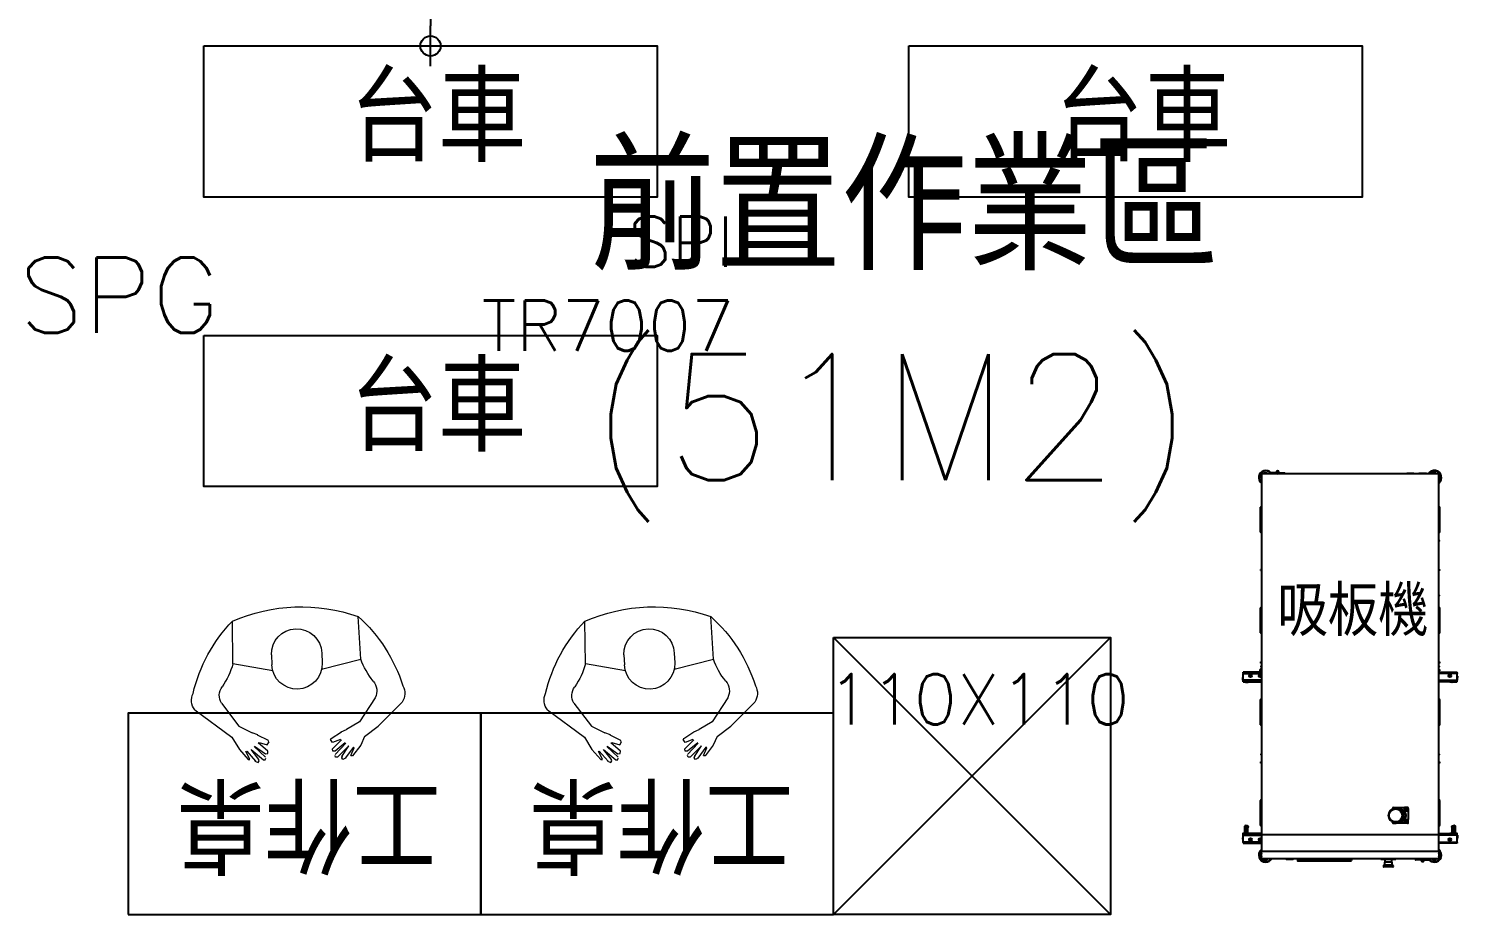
# Model space of a CAD drawing. Extents: x -80 to 56020, y 18240 to 42185.
# Drawn here: x 2825 to 3393, y 20745 to 21097 of the extents above; entities that cross this region are included whole.
import ezdxf
from ezdxf.enums import TextEntityAlignment as Align

# ---------------------------------------------------------------- set-up
doc = ezdxf.new("R2010")
doc.units = 0
doc.header["$LTSCALE"] = 200
doc.linetypes.add('HIDDEN', pattern=[0.3, 0.2, -0.1])
doc.layers.add('2', color=2, linetype='Continuous', lineweight=9)
for name, color, linetype in [('3', 3, 'Continuous'), ('SMT Line', 5, 'Continuous'), ('XFAB-L20$0$COL', 1, 'Continuous'), ('緯穎生產設備', 7, 'Continuous')]:
    doc.layers.add(name, color=color, linetype=linetype)
doc.styles.add('C1', font='SIMPLEX.shx', dxfattribs={"bigfont": 'CHINESET.shx'})
doc.styles.add('CCAD', font='TXT', dxfattribs={"bigfont": 'CCAD'})
doc.styles.add('DIM', font='simplex.shx', dxfattribs={"bigfont": 'chineset.shx'})
doc.styles.add('SIMPLEX', font='SIMPLEX.shx', dxfattribs={"width": 0.7})
doc.styles.add('XFAB-L20$0$CHINA', font='simplex.shx', dxfattribs={"width": 0.75, "bigfont": 'chineset.shx'})
doc.dimstyles.new('CIRM', dxfattribs={"dimtxt": 20, "dimasz": 8, "dimexe": 10, "dimexo": 0, "dimgap": 5, "dimtad": 1, "dimdsep": 46, "dimtxsty": 'SIMPLEX', "dimblk": 'CIR', "dimcen": 10, "dimdle": 10, "dimclrt": 2, "dimazin": 0, "dimtfac": 1, "dimtix": 1, "dimtmove": 2, "dimatfit": 3, "dimldrblk": 'CIR', "dimfxl": 1, "dimtolj": 1, "dimarcsym": 0})

# ---------------------------------------------------------------- blocks, each defined once
blk = doc.blocks.new('XFAB-L20$0$C-110x110')
at = {"layer": 'Defpoints'}
for p, q in [((55, -55), (-55, 55)), ((-55, -55), (55, 55))]:
    blk.add_line(p, q, dxfattribs=at)
at = {"layer": 'XFAB-L20$0$COL'}
blk.add_lwpolyline([(-55, 55), (55, 55), (55, -55), (-55, -55)], close=True, dxfattribs=at)
at = {"layer": 'Defpoints', "style": 'XFAB-L20$0$CHINA'}
blk.add_text('110X110', height=20, dxfattribs=at).set_placement((-57.35, 30.51), align=Align.MIDDLE_LEFT)
blk = doc.blocks.new('MAN')
at = {"layer": '2', "color": 0}
for p, q in [((60858.56, -155354.43, 0), (60869.97, -155368.72, 0)), ((60856.4, -155365.03, 0), (60865.75, -155371.64, 0)), ((60840.87, -155370.19, 0), (60823.93, -155370.61, 0)), ((60844.27, -155385.91, 0), (60840.87, -155370.19, 0)), ((60869.97, -155368.72, 0), (60874.98, -155371.51, 0)), ((60865.75, -155371.64, 0), (60868.58, -155376.89, 0)), ((60874.98, -155371.51, 0), (60879.09, -155374.89, 0)), ((60879.25, -155379.09, 0), (60875.15, -155376.17, 0)), ((60875.15, -155376.17, 0), (60879.5, -155380.89, 0)), ((60875.93, -155374.08, 0), (60875.72, -155374.41, 0)), ((60875.72, -155374.41, 0), (60879.91, -155377.79, 0)), ((60879.01, -155375.53, 0), (60875.93, -155374.08, 0)), ((60879.09, -155374.89, 0), (60879.09, -155375.56, 0)), ((60879.09, -155375.56, 0), (60879.09, -155375.56, 0)), ((60869.42, -155379.04, 0), (60868.58, -155376.89, 0)), ((60871.9, -155383.13, 0), (60869.5, -155378.97, 0)), ((60872.52, -155379.46, 0), (60873.57, -155382.65, 0)), ((60876.13, -155382.78, 0), (60872.65, -155379.08, 0)), ((60873.9, -155377.6, 0), (60877.07, -155381.77, 0)), ((60878.42, -155381.82, 0), (60873.97, -155377.41, 0)), ((60877.07, -155381.77, 0), (60876.94, -155382.71, 0)), ((60879.83, -155379.2, 0), (60878.62, -155378.73, 0)), ((60879.43, -155381.63, 0), (60878.82, -155381.84, 0)), ((60879.5, -155380.89, 0), (60879.43, -155381.63, 0)), ((60880.44, -155378.8, 0), (60879.83, -155379.2, 0)), ((60879.9, -155377.52, 0), (60880.44, -155378.8, 0)), ((60837.88, -155385.61, 0), (60841.85, -155385.61, 0)), ((60872.34, -155383.25, 0), (60871.8, -155383.11, 0)), ((60873.57, -155382.65, 0), (60872.34, -155383.38, 0)), ((60876.94, -155382.71, 0), (60876.13, -155382.78, 0)), ((60837.88, -155405.61, 0), (60841.85, -155405.61, 0)), ((60844.27, -155405.31, 0), (60840.87, -155421.03, 0)), ((60871.9, -155408.09, 0), (60869.5, -155412.25, 0)), ((60872.34, -155407.97, 0), (60871.8, -155408.11, 0)), ((60873.57, -155408.57, 0), (60872.34, -155407.84, 0)), ((60872.52, -155411.76, 0), (60873.57, -155408.57, 0)), ((60876.13, -155408.44, 0), (60872.65, -155412.14, 0)), ((60873.9, -155413.62, 0), (60877.07, -155409.45, 0)), ((60878.42, -155409.4, 0), (60873.97, -155413.81, 0)), ((60875.15, -155415.05, 0), (60879.5, -155410.33, 0)), ((60876.94, -155408.51, 0), (60876.13, -155408.44, 0)), ((60877.07, -155409.45, 0), (60876.94, -155408.51, 0)), ((60879.43, -155409.59, 0), (60878.82, -155409.38, 0)), ((60879.5, -155410.33, 0), (60879.43, -155409.59, 0)), ((60865.75, -155419.58, 0), (60868.58, -155414.33, 0)), ((60869.42, -155412.18, 0), (60868.58, -155414.33, 0)), ((60874.98, -155419.71, 0), (60879.09, -155416.33, 0)), ((60879.25, -155412.13, 0), (60875.15, -155415.05, 0)), ((60875.72, -155416.81, 0), (60879.91, -155413.43, 0)), ((60879.01, -155415.69, 0), (60875.93, -155417.14, 0)), ((60879.83, -155412.02, 0), (60878.62, -155412.49, 0)), ((60879.09, -155415.66, 0), (60879.09, -155415.66, 0)), ((60879.09, -155416.33, 0), (60879.09, -155415.66, 0)), ((60880.44, -155412.42, 0), (60879.83, -155412.02, 0)), ((60879.9, -155413.7, 0), (60880.44, -155412.42, 0)), ((60840.87, -155421.03, 0), (60823.93, -155420.61, 0)), ((60856.4, -155426.19, 0), (60865.75, -155419.58, 0)), ((60871.6, -155421.34, 0), (60867.69, -155426.92, 0)), ((60871.6, -155421.34, 0), (60874.98, -155419.71, 0)), ((60875.93, -155417.14, 0), (60875.72, -155416.81, 0)), ((60858.56, -155436.79, 0), (60867.69, -155426.92, 0))]:
    blk.add_line(p, q, dxfattribs=at)
for centre, radius, start, end in [((60868.18, -155413.2, 0), 61.41, 105.1858, 136.0975), ((60854.93, -155359.21, 0), 6, 52.8107, 118.216), ((60853.55, -155370.31, 0), 6, 61.666, 128.6143), ((60887.69, -155395.61, 0), 68.48, 158.5887, 201.4113), ((60832.34, -155342.48, 0), 28.98, 287.1051, 307.0444), ((60837.88, -155395.61, 0), 10, 90, 270), ((60841.85, -155395.61, 0), 10, 270, 90), ((60868.18, -155378.02, 0), 61.41, 223.9025, 254.8142), ((60832.34, -155448.74, 0), 28.98, 52.9556, 72.8949), ((60853.55, -155420.91, 0), 6, 231.3857, 298.334), ((60854.93, -155432.01, 0), 6, 241.784, 307.1893)]:
    blk.add_arc(centre, radius, start, end, dxfattribs=at)
blk = doc.blocks.new('A$C202b4087')
for p, q in [((7.18, 183.76), (7.18, 184.24)), ((7.42, 184.59), (7.38, 184.45)), ((7.42, 185.5), (7.42, 35.5)), ((77.82, 185.5), (7.42, 185.5)), ((11.05, 185.5), (11.05, 185.75)), ((13.34, 185.85), (11.15, 185.85)), ((14.45, 185.85), (14.36, 185.85)), ((14.45, 185.85), (16.55, 185.85)), ((14.45, 185.5), (14.45, 185.85)), ((16.65, 185.5), (16.65, 185.75)), ((65.17, 185.61), (65.32, 185.76)), ((65.17, 185.61), (65.17, 185.5)), ((67.97, 185.61), (65.17, 185.61)), ((65.32, 185.76), (67.82, 185.76)), ((67.82, 185.76), (67.97, 185.61)), ((67.97, 185.61), (67.97, 185.5)), ((69.98, 185.55), (70.23, 185.73)), ((69.98, 185.5), (69.98, 185.55)), ((72.96, 185.55), (69.98, 185.55)), ((70.23, 185.73), (72.71, 185.73)), ((72.71, 185.73), (72.96, 185.55)), ((72.96, 185.5), (72.96, 185.55)), ((77.82, 35.5), (77.82, 185.5)), ((77.86, 184.45), (77.82, 184.59)), ((78.06, 184.24), (78.06, 183.91)), ((78.06, 183.91), (78.06, 183.76)), ((7.06, 162.25), (7.06, 172.25)), ((7.26, 172.25), (7.06, 172.25)), ((7.26, 172.25), (7.26, 172.45)), ((7.26, 172.45), (7.42, 172.45)), ((7.26, 172.25), (7.26, 162.25)), ((7.42, 172.25), (7.26, 172.25)), ((77.82, 172.45), (77.98, 172.45)), ((77.98, 172.25), (77.82, 172.25)), ((77.86, 172.18), (77.82, 172.18)), ((77.82, 171.61), (77.86, 171.61)), ((77.86, 172.18), (77.86, 171.79)), ((77.86, 171.79), (77.86, 171.61)), ((77.98, 172.45), (77.98, 172.25)), ((78.18, 172.25), (77.98, 172.25)), ((77.98, 172.05), (77.98, 172.25)), ((77.98, 162.25), (77.98, 171.75)), ((77.99, 172.04), (77.99, 171.85)), ((77.99, 171.85), (77.99, 171.76)), ((78.18, 172.25), (78.18, 162.25)), ((7.06, 162.25), (7.26, 162.25)), ((7.26, 162.05), (7.26, 162.25)), ((7.26, 162.25), (7.42, 162.25)), ((7.42, 162.05), (7.26, 162.05)), ((77.82, 162.25), (77.98, 162.25)), ((77.98, 162.05), (77.82, 162.05)), ((77.86, 159.18), (77.82, 159.18)), ((77.86, 159.18), (77.86, 158.79)), ((77.98, 162.25), (78.18, 162.25)), ((77.98, 162.25), (77.98, 162.05)), ((77.99, 159.04), (77.99, 158.85)), ((77.82, 158.61), (77.86, 158.61)), ((77.86, 158.79), (77.86, 158.61)), ((77.99, 158.85), (77.99, 158.76)), ((7.18, 147.01), (7.18, 147.49)), ((78.06, 147.49), (78.06, 147.16)), ((78.06, 147.16), (78.06, 147.01)), ((77.86, 137.38), (77.82, 137.38)), ((77.82, 136.81), (77.86, 136.81)), ((77.86, 137.38), (77.86, 136.99)), ((77.86, 136.99), (77.86, 136.81)), ((77.99, 137.24), (77.99, 137.05)), ((77.99, 137.05), (77.99, 136.96)), ((7.06, 122.25), (7.06, 132.25)), ((7.26, 132.25), (7.06, 132.25)), ((7.26, 132.25), (7.26, 132.45)), ((7.26, 132.45), (7.42, 132.45)), ((7.26, 132.25), (7.26, 122.25)), ((7.42, 132.25), (7.26, 132.25)), ((77.82, 132.45), (77.98, 132.45)), ((77.98, 132.25), (77.82, 132.25)), ((77.98, 132.45), (77.98, 132.25)), ((78.18, 132.25), (77.98, 132.25)), ((77.98, 124.25), (77.98, 132.25)), ((78.18, 132.25), (78.18, 122.25)), ((7.06, 122.25), (7.26, 122.25)), ((7.26, 122.05), (7.26, 122.25)), ((7.26, 122.25), (7.42, 122.25)), ((7.42, 122.05), (7.26, 122.05)), ((77.86, 124.38), (77.82, 124.38)), ((77.82, 123.81), (77.86, 123.81)), ((77.82, 122.25), (77.98, 122.25)), ((77.98, 122.05), (77.82, 122.05)), ((77.86, 124.38), (77.86, 123.99)), ((77.86, 123.99), (77.86, 123.81)), ((77.98, 122.25), (77.98, 123.95)), ((77.98, 122.25), (78.18, 122.25)), ((77.98, 122.25), (77.98, 122.05)), ((77.99, 124.24), (77.99, 124.05)), ((77.99, 124.05), (77.99, 123.96)), ((7.21, 107.97), (7.17, 107.97)), ((7.17, 107.02), (7.17, 107.97)), ((7.18, 110.26), (7.18, 110.74)), ((7.21, 107.02), (7.21, 107.97)), ((7.25, 108.76), (7.25, 109.04)), ((7.42, 109.18), (7.38, 109.18)), ((7.38, 108.61), (7.38, 109.18)), ((7.38, 108.79), (7.38, 108.61)), ((7.38, 108.61), (7.42, 108.61)), ((7.42, 108.61), (7.38, 108.61)), ((77.86, 109.18), (77.82, 109.18)), ((77.82, 108.61), (77.86, 108.61)), ((77.86, 109.18), (77.86, 108.79)), ((77.86, 108.79), (77.86, 108.61)), ((77.99, 109.04), (77.99, 108.85)), ((77.99, 108.85), (77.99, 108.76)), ((78.06, 110.74), (78.06, 110.41)), ((78.06, 110.41), (78.06, 110.26)), ((0.12, 105.05), (0, 105.05)), ((0, 105.05), (0, 104.55)), ((0, 104.55), (0.12, 104.55)), ((0, 103.54), (0, 104.55)), ((0.12, 103.54), (0, 103.54)), ((0.12, 106.4), (0.12, 106.7)), ((7.42, 106.7), (0.12, 106.7)), ((0.12, 106.4), (7.42, 106.4)), ((0.12, 106.4), (0.12, 106.15)), ((0.12, 106.15), (0.17, 106.2)), ((0.12, 103.5), (0.12, 106.15)), ((7.42, 103.5), (0.12, 103.5)), ((0.12, 103.5), (2.12, 103.2)), ((0.13, 102.81), (0.13, 103.31)), ((0.13, 103.31), (1.35, 103.31)), ((0.13, 102.81), (1.62, 102.81)), ((0.17, 106.2), (7.42, 106.2)), ((0.17, 102.77), (0.17, 102.81)), ((1.22, 102.77), (0.17, 102.77)), ((0.19, 103.47), (0.19, 103.35)), ((0.19, 103.47), (0.32, 103.47)), ((0.19, 103.35), (0.77, 103.35)), ((0.27, 103.31), (0.27, 103.35)), ((0.77, 103.4), (0.77, 103.35)), ((0.77, 103.35), (0.8, 103.35)), ((0.8, 103.35), (0.8, 103.4)), ((0.95, 103.37), (0.8, 103.37)), ((1.07, 102.72), (1.07, 102.77)), ((1.07, 102.72), (2.12, 102.72)), ((3.07, 102.77), (1.22, 102.77)), ((1.62, 102.81), (1.62, 103.27)), ((1.62, 102.81), (7.42, 102.81)), ((2.12, 103.2), (7.42, 103.2)), ((2.12, 102.72), (2.12, 102.77)), ((2.16, 102.72), (2.12, 102.72)), ((2.16, 102.77), (2.16, 102.72)), ((2.16, 102.72), (2.17, 102.72)), ((2.17, 102.77), (2.17, 102.72)), ((2.93, 105.35), (2.85, 105.2)), ((2.85, 105.2), (2.93, 105.05)), ((3.11, 105.35), (2.93, 105.35)), ((2.93, 105.05), (3.11, 105.05)), ((3.07, 102.81), (3.07, 102.77)), ((3.19, 105.2), (3.11, 105.35)), ((3.11, 105.05), (3.19, 105.2)), ((6.71, 105.29), (6.86, 105.37)), ((6.71, 105.11), (6.71, 105.29)), ((6.86, 105.03), (6.71, 105.11)), ((6.86, 105.37), (7.01, 105.29)), ((7.01, 105.11), (6.86, 105.03)), ((6.93, 107.26), (6.93, 107.74)), ((7.01, 105.29), (7.01, 105.11)), ((7.17, 107.02), (7.21, 107.02)), ((7.18, 107.74), (7.18, 107.41)), ((7.18, 107.41), (7.18, 107.26)), ((7.42, 107.75), (7.23, 107.75)), ((7.23, 107.75), (7.23, 107.25)), ((7.23, 107.25), (7.42, 107.25)), ((77.82, 106.7), (85.12, 106.7)), ((85.12, 106.4), (77.82, 106.4)), ((85.07, 106.2), (77.82, 106.2)), ((77.82, 103.5), (85.12, 103.5)), ((83.12, 103.2), (77.82, 103.2)), ((83.62, 102.81), (77.82, 102.81)), ((78.06, 107.74), (78.06, 107.41)), ((78.06, 107.41), (78.06, 107.26)), ((82.05, 105.2), (82.13, 105.35)), ((82.13, 105.05), (82.05, 105.2)), ((82.13, 105.35), (82.31, 105.35)), ((82.31, 105.05), (82.13, 105.05)), ((82.17, 102.81), (82.17, 102.77)), ((82.17, 102.77), (84.02, 102.77)), ((82.31, 105.35), (82.39, 105.2)), ((82.39, 105.2), (82.31, 105.05)), ((83.07, 102.77), (83.07, 102.72)), ((83.08, 102.72), (83.07, 102.72)), ((83.08, 102.77), (83.08, 102.72)), ((83.08, 102.72), (83.12, 102.72)), ((85.12, 103.5), (83.12, 103.2)), ((83.12, 102.72), (83.12, 102.77)), ((84.17, 102.72), (83.12, 102.72)), ((83.62, 102.81), (83.62, 103.27)), ((85.11, 102.81), (83.62, 102.81)), ((85.11, 103.31), (83.89, 103.31)), ((84.02, 102.77), (85.07, 102.77)), ((84.17, 102.72), (84.17, 102.77)), ((84.29, 103.37), (84.44, 103.37)), ((84.44, 103.35), (84.44, 103.4)), ((84.47, 103.35), (84.44, 103.35)), ((84.47, 103.4), (84.47, 103.35)), ((85.05, 103.35), (84.47, 103.35)), ((85.05, 103.47), (84.92, 103.47)), ((84.97, 103.31), (84.97, 103.35)), ((85.05, 103.47), (85.05, 103.35)), ((85.12, 106.15), (85.07, 106.2)), ((85.07, 102.77), (85.07, 102.81)), ((85.11, 102.81), (85.11, 103.31)), ((85.12, 106.4), (85.12, 106.7)), ((85.12, 106.4), (85.12, 106.15)), ((85.12, 103.5), (85.12, 106.15)), ((85.12, 105.05), (85.24, 105.05)), ((85.24, 104.55), (85.12, 104.55)), ((85.12, 103.54), (85.24, 103.54)), ((85.24, 105.05), (85.24, 104.55)), ((85.24, 103.54), (85.24, 104.55)), ((7.06, 85.75), (7.06, 95.75)), ((7.26, 95.75), (7.06, 95.75)), ((7.25, 93.76), (7.25, 94.04)), ((7.26, 95.75), (7.26, 95.95)), ((7.26, 95.95), (7.42, 95.95)), ((7.26, 95.75), (7.26, 94.05)), ((7.42, 95.75), (7.26, 95.75)), ((7.26, 93.75), (7.26, 85.75)), ((7.42, 94.18), (7.38, 94.18)), ((7.38, 93.61), (7.38, 94.18)), ((7.38, 93.61), (7.42, 93.61)), ((77.82, 95.95), (77.98, 95.95)), ((77.98, 95.75), (77.82, 95.75)), ((77.86, 94.18), (77.82, 94.18)), ((77.82, 93.61), (77.86, 93.61)), ((77.86, 94.18), (77.86, 93.79)), ((77.86, 93.79), (77.86, 93.61)), ((77.98, 95.95), (77.98, 95.75)), ((78.18, 95.75), (77.98, 95.75)), ((77.98, 94.05), (77.98, 95.75)), ((77.98, 85.75), (77.98, 93.75)), ((77.99, 94.04), (77.99, 93.85)), ((77.99, 93.85), (77.99, 93.76)), ((78.18, 95.75), (78.18, 85.75)), ((7.06, 85.75), (7.26, 85.75)), ((7.26, 85.55), (7.26, 85.75)), ((7.26, 85.75), (7.42, 85.75)), ((7.42, 85.55), (7.26, 85.55)), ((77.82, 85.75), (77.98, 85.75)), ((77.98, 85.55), (77.82, 85.55)), ((77.98, 85.75), (78.18, 85.75)), ((77.98, 85.75), (77.98, 85.55)), ((7.25, 73.86), (7.25, 74.14)), ((7.42, 74.28), (7.38, 74.28)), ((7.38, 73.71), (7.38, 74.28)), ((77.86, 74.28), (77.82, 74.28)), ((77.86, 74.28), (77.86, 73.89)), ((77.86, 73.89), (77.86, 73.71)), ((77.99, 74.14), (77.99, 73.95)), ((77.99, 73.95), (77.99, 73.86)), ((7.18, 70.51), (7.18, 70.99)), ((7.38, 73.71), (7.42, 73.71)), ((77.82, 73.71), (77.86, 73.71)), ((78.06, 70.99), (78.06, 70.66)), ((78.06, 70.66), (78.06, 70.51)), ((7.06, 45.75), (7.06, 55.75)), ((7.26, 55.75), (7.06, 55.75)), ((7.25, 53.96), (7.25, 54.24)), ((7.26, 55.75), (7.26, 55.95)), ((7.26, 55.95), (7.42, 55.95)), ((7.26, 55.75), (7.26, 54.25)), ((7.42, 55.75), (7.26, 55.75)), ((7.26, 53.95), (7.26, 45.75)), ((7.42, 54.38), (7.38, 54.38)), ((7.38, 53.81), (7.38, 54.38)), ((7.38, 53.81), (7.42, 53.81)), ((59.52, 52.55), (59.52, 52.3)), ((59.82, 52.85), (60.97, 52.85)), ((60.97, 52.85), (60.97, 52.53)), ((60.97, 52.85), (64.27, 52.85)), ((63.22, 52), (62.34, 52)), ((63.22, 50.91), (63.22, 52)), ((63.52, 51.7), (63.52, 47.8)), ((64.39, 51.52), (64.25, 51.38)), ((64.27, 51.8), (64.27, 52.85)), ((65.42, 52.85), (64.27, 52.85)), ((64.64, 52), (64.75, 52.2)), ((64.75, 51.8), (64.64, 52)), ((65.72, 51.4), (64.67, 51.4)), ((64.99, 52.2), (64.75, 52.2)), ((64.75, 51.8), (64.99, 51.8)), ((65.1, 52), (64.99, 52.2)), ((65.1, 52), (64.99, 51.8)), ((65.72, 52.55), (65.72, 51.4)), ((65.72, 51.4), (65.72, 48.1)), ((77.82, 55.95), (77.98, 55.95)), ((77.98, 55.75), (77.82, 55.75)), ((77.86, 54.38), (77.82, 54.38)), ((77.82, 53.81), (77.86, 53.81)), ((77.86, 54.38), (77.86, 53.99)), ((77.86, 53.99), (77.86, 53.81)), ((77.98, 55.95), (77.98, 55.75)), ((78.18, 55.75), (77.98, 55.75)), ((77.98, 54.25), (77.98, 55.75)), ((77.98, 45.75), (77.98, 53.95)), ((77.99, 54.24), (77.99, 54.05)), ((77.99, 54.05), (77.99, 53.96)), ((78.18, 55.75), (78.18, 45.75)), ((0.82, 45.19), (0.82, 45.49)), ((0.82, 45.49), (1.8, 45.49)), ((0.87, 45.49), (0.87, 45.5)), ((0.96, 45.5), (0.96, 45.49)), ((1.15, 45.7), (1.47, 45.7)), ((1.15, 45.49), (1.15, 45.7)), ((1.47, 45.49), (1.47, 45.7)), ((1.65, 45.49), (1.65, 45.5)), ((1.75, 45.49), (1.75, 45.5)), ((1.8, 45.49), (1.8, 45.19)), ((2.05, 45.68), (1.85, 45.68)), ((1.85, 45.68), (1.85, 45.38)), ((2.05, 45.38), (2.05, 45.68)), ((2.05, 45.49), (2.08, 45.49)), ((2.08, 44.92), (2.08, 45.49)), ((7.06, 45.75), (7.26, 45.75)), ((7.26, 45.75), (7.06, 45.75)), ((7.26, 45.55), (7.26, 45.75)), ((7.26, 45.75), (7.42, 45.75)), ((7.26, 45.75), (7.26, 45.55)), ((7.42, 45.75), (7.26, 45.75)), ((7.42, 45.55), (7.26, 45.55)), ((7.26, 45.55), (7.42, 45.55)), ((59.52, 46.95), (59.52, 47.2)), ((59.82, 46.65), (60.97, 46.65)), ((60.97, 46.97), (60.97, 46.65)), ((64.27, 46.65), (60.97, 46.65)), ((62.34, 47.5), (63.22, 47.5)), ((63.22, 47.5), (63.22, 48.59)), ((64.39, 47.98), (64.25, 48.12)), ((64.27, 46.65), (64.27, 47.7)), ((65.42, 46.65), (64.27, 46.65)), ((64.64, 47.5), (64.75, 47.7)), ((64.75, 47.3), (64.64, 47.5)), ((64.67, 48.1), (65.72, 48.1)), ((64.99, 47.7), (64.75, 47.7)), ((64.75, 47.3), (64.99, 47.3)), ((65.1, 47.5), (64.99, 47.7)), ((65.1, 47.5), (64.99, 47.3)), ((65.72, 46.95), (65.72, 48.1)), ((77.82, 45.75), (77.98, 45.75)), ((77.98, 45.55), (77.82, 45.55)), ((77.98, 45.75), (78.18, 45.75)), ((77.98, 45.75), (77.98, 45.55)), ((83.19, 45.49), (83.16, 45.49)), ((83.16, 44.92), (83.16, 45.49)), ((83.19, 45.68), (83.39, 45.68)), ((83.19, 45.38), (83.19, 45.68)), ((83.39, 45.68), (83.39, 45.38)), ((83.44, 45.49), (83.44, 45.19)), ((84.42, 45.49), (83.44, 45.49)), ((83.49, 45.49), (83.49, 45.5)), ((83.59, 45.49), (83.59, 45.5)), ((84.09, 45.7), (83.77, 45.7)), ((83.77, 45.49), (83.77, 45.7)), ((84.09, 45.49), (84.09, 45.7)), ((84.28, 45.5), (84.28, 45.49)), ((84.37, 45.49), (84.37, 45.5)), ((84.42, 45.19), (84.42, 45.49)), ((0.12, 41.86), (0, 41.86)), ((0, 41.86), (0, 40.85)), ((0, 40.85), (0.12, 40.85)), ((0, 40.35), (0, 40.85)), ((0.12, 40.35), (0, 40.35)), ((0.12, 39.25), (0.12, 42.78)), ((2.12, 42.2), (0.12, 41.9)), ((0.12, 41.9), (7.42, 41.9)), ((0.13, 42.08), (0.13, 42.58)), ((1.62, 42.58), (0.13, 42.58)), ((1.35, 42.08), (0.13, 42.08)), ((0.17, 42.58), (0.17, 42.63)), ((0.17, 42.63), (3.07, 42.63)), ((0.19, 41.93), (0.19, 42.05)), ((0.19, 42.05), (0.77, 42.05)), ((0.19, 41.93), (0.32, 41.93)), ((0.27, 42.05), (0.27, 42.08)), ((0.77, 45.19), (0.82, 45.19)), ((0.77, 42.69), (0.77, 45.19)), ((0.77, 42.69), (0.77, 42.63)), ((0.77, 42.69), (0.82, 42.69)), ((0.77, 42.05), (0.8, 42.05)), ((0.77, 42), (0.77, 42.05)), ((0.8, 42.05), (0.8, 42)), ((0.8, 42.02), (0.95, 42.02)), ((0.82, 42.69), (0.82, 45.19)), ((0.82, 45.19), (1.8, 45.19)), ((1.8, 42.69), (0.82, 42.69)), ((0.82, 42.63), (0.82, 42.69)), ((0.91, 43.14), (0.91, 44.74)), ((1.01, 44.84), (1.61, 44.84)), ((1.61, 43.04), (1.01, 43.04)), ((1.07, 42.63), (1.07, 42.67)), ((1.19, 42.67), (1.07, 42.67)), ((1.19, 42.63), (1.19, 42.67)), ((1.19, 42.67), (1.3, 42.67)), ((2.17, 42.67), (1.3, 42.67)), ((1.3, 42.67), (1.3, 42.63)), ((7.42, 42.58), (1.62, 42.58)), ((1.62, 42.58), (1.62, 42.12)), ((1.71, 44.74), (1.71, 43.14)), ((1.8, 45.19), (1.85, 45.19)), ((1.8, 45.19), (1.8, 42.69)), ((1.85, 42.69), (1.8, 42.69)), ((1.8, 42.69), (1.8, 42.67)), ((1.85, 45.38), (2.05, 45.38)), ((1.85, 42.67), (1.85, 45.38)), ((2.05, 42.67), (2.05, 45.38)), ((2.08, 44.92), (2.05, 44.92)), ((2.05, 42.95), (2.08, 42.95)), ((2.08, 42.67), (2.08, 42.95)), ((7.42, 42.2), (2.12, 42.2)), ((2.17, 42.67), (2.17, 42.63)), ((2.21, 45.07), (2.21, 45.35)), ((2.21, 42.63), (2.21, 42.81)), ((3.02, 40.37), (2.87, 40.29)), ((2.87, 40.29), (2.87, 40.11)), ((2.87, 40.11), (3.02, 40.03)), ((3.17, 40.29), (3.02, 40.37)), ((3.02, 40.03), (3.17, 40.11)), ((3.07, 42.63), (3.07, 42.58)), ((3.17, 40.11), (3.17, 40.29)), ((6.71, 40.29), (6.86, 40.37)), ((6.71, 40.11), (6.71, 40.29)), ((6.86, 40.03), (6.71, 40.11)), ((6.86, 40.37), (7.01, 40.29)), ((7.01, 40.11), (6.86, 40.03)), ((7.01, 40.29), (7.01, 40.11)), ((77.82, 42.58), (83.62, 42.58)), ((77.82, 42.2), (83.12, 42.2)), ((85.12, 41.9), (77.82, 41.9)), ((82.07, 40.29), (82.22, 40.37)), ((82.07, 40.11), (82.07, 40.29)), ((82.22, 40.03), (82.07, 40.11)), ((82.17, 42.63), (82.17, 42.58)), ((85.07, 42.63), (82.17, 42.63)), ((82.22, 40.37), (82.37, 40.29)), ((82.37, 40.11), (82.22, 40.03)), ((82.37, 40.29), (82.37, 40.11)), ((83.03, 45.07), (83.03, 45.35)), ((83.03, 42.63), (83.03, 42.81)), ((83.07, 42.67), (83.07, 42.63)), ((83.07, 42.67), (83.94, 42.67)), ((83.12, 42.2), (85.12, 41.9)), ((83.16, 44.92), (83.19, 44.92)), ((83.19, 42.95), (83.16, 42.95)), ((83.16, 42.67), (83.16, 42.95)), ((83.39, 45.38), (83.19, 45.38)), ((83.19, 42.67), (83.19, 45.38)), ((83.39, 42.67), (83.39, 45.38)), ((83.44, 45.19), (83.39, 45.19)), ((83.39, 42.69), (83.44, 42.69)), ((83.44, 45.19), (83.44, 42.69)), ((84.42, 45.19), (83.44, 45.19)), ((83.44, 42.69), (84.42, 42.69)), ((83.44, 42.69), (83.44, 42.67)), ((83.53, 44.74), (83.53, 43.14)), ((83.62, 42.58), (85.11, 42.58)), ((83.62, 42.58), (83.62, 42.12)), ((84.23, 44.84), (83.63, 44.84)), ((83.63, 43.04), (84.23, 43.04)), ((83.89, 42.08), (85.11, 42.08)), ((83.94, 42.67), (83.94, 42.63)), ((84.05, 42.67), (83.94, 42.67)), ((84.05, 42.63), (84.05, 42.67)), ((84.05, 42.67), (84.17, 42.67)), ((84.17, 42.63), (84.17, 42.67)), ((84.44, 42.02), (84.29, 42.02)), ((84.33, 43.14), (84.33, 44.74)), ((84.47, 45.19), (84.42, 45.19)), ((84.42, 42.69), (84.42, 45.19)), ((84.47, 42.69), (84.42, 42.69)), ((84.42, 42.63), (84.42, 42.69)), ((84.44, 42.05), (84.44, 42)), ((84.47, 42.05), (84.44, 42.05)), ((84.47, 42.69), (84.47, 45.19)), ((84.47, 42.69), (84.47, 42.63)), ((85.05, 42.05), (84.47, 42.05)), ((84.47, 42), (84.47, 42.05)), ((85.05, 41.93), (84.92, 41.93)), ((84.97, 42.05), (84.97, 42.08)), ((85.05, 41.93), (85.05, 42.05)), ((85.07, 42.58), (85.07, 42.63)), ((85.11, 42.08), (85.11, 42.58)), ((85.12, 39.25), (85.12, 42.85)), ((85.12, 41.86), (85.24, 41.86)), ((85.24, 40.85), (85.12, 40.85)), ((85.12, 40.35), (85.24, 40.35)), ((85.24, 41.86), (85.24, 40.85)), ((85.24, 40.35), (85.24, 40.85)), ((0.17, 39.2), (0.12, 39.25)), ((0.12, 39), (0.12, 39.25)), ((7.25, 39), (0.12, 39)), ((0.12, 39), (0.12, 38.7)), ((0.12, 38.7), (7.42, 38.7)), ((7.25, 39.2), (0.17, 39.2)), ((6.93, 33.76), (6.93, 34.24)), ((7.21, 34.47), (7.17, 34.47)), ((7.17, 33.52), (7.17, 34.47)), ((7.21, 33.52), (7.21, 34.47)), ((7.42, 34.25), (7.23, 34.25)), ((7.23, 34.25), (7.23, 33.75)), ((7.25, 38.96), (7.25, 39.24)), ((7.25, 39.24), (7.25, 39.05)), ((7.25, 39.05), (7.25, 38.96)), ((7.42, 39.38), (7.38, 39.38)), ((7.38, 38.81), (7.38, 39.38)), ((7.38, 39.38), (7.42, 39.38)), ((7.38, 39.38), (7.38, 38.99)), ((7.38, 38.99), (7.38, 38.81)), ((7.38, 38.81), (7.42, 38.81)), ((7.42, 38.81), (7.38, 38.81)), ((7.42, 34.59), (7.38, 34.45)), ((7.42, 35.5), (77.82, 35.5)), ((7.42, 32.5), (7.42, 35.5)), ((77.86, 39.38), (77.82, 39.38)), ((77.82, 38.81), (77.86, 38.81)), ((85.12, 38.7), (77.82, 38.7)), ((77.82, 35.5), (77.82, 32.5)), ((77.86, 34.45), (77.82, 34.59)), ((77.86, 39.38), (77.86, 38.99)), ((77.86, 38.99), (77.86, 38.81)), ((77.99, 39.24), (77.99, 39.05)), ((77.99, 39.2), (85.07, 39.2)), ((77.99, 39.05), (77.99, 38.96)), ((77.99, 39), (85.12, 39)), ((78.06, 34.24), (78.06, 33.91)), ((85.07, 39.2), (85.12, 39.25)), ((85.12, 39), (85.12, 39.25)), ((85.12, 39), (85.12, 38.7)), ((7.17, 33.52), (7.21, 33.52)), ((7.23, 33.75), (7.42, 33.75)), ((77.82, 32.5), (7.42, 32.5)), ((17.27, 32.39), (17.27, 32.5)), ((17.42, 32.24), (17.27, 32.39)), ((17.27, 32.39), (20.07, 32.39)), ((19.92, 32.24), (17.42, 32.24)), ((20.07, 32.39), (19.92, 32.24)), ((20.07, 32.39), (20.07, 32.5)), ((21.92, 32.18), (21.69, 32.18)), ((21.69, 32.18), (21.71, 31.84)), ((21.92, 31.84), (21.71, 31.84)), ((21.72, 32.45), (21.92, 32.45)), ((21.72, 32.45), (21.72, 32.25)), ((21.72, 32.25), (21.92, 32.25)), ((21.92, 32.5), (21.92, 32.45)), ((21.92, 32.45), (42.92, 32.45)), ((21.92, 32.45), (21.92, 32.25)), ((21.92, 32.25), (21.92, 32.2)), ((21.92, 32.25), (42.92, 32.25)), ((21.92, 32.2), (21.92, 32.18)), ((42.92, 32.2), (21.92, 32.2)), ((42.92, 32.18), (21.92, 32.18)), ((21.92, 32.18), (21.92, 31.84)), ((42.92, 31.84), (21.92, 31.84)), ((21.92, 31.84), (21.92, 31.75)), ((21.92, 31.75), (42.92, 31.75)), ((42.92, 32.5), (42.92, 32.45)), ((42.92, 32.45), (43.12, 32.45)), ((42.92, 32.45), (42.92, 32.25)), ((42.92, 32.25), (43.12, 32.25)), ((42.92, 32.25), (42.92, 32.2)), ((42.92, 32.18), (42.92, 32.2)), ((43.15, 32.18), (42.92, 32.18)), ((42.92, 31.84), (42.92, 32.18)), ((43.13, 31.84), (42.92, 31.84)), ((42.92, 31.75), (42.92, 31.84)), ((43.12, 32.45), (43.12, 32.25)), ((43.15, 32.18), (43.13, 31.84)), ((54.82, 32.48), (54.82, 32.5)), ((55.12, 32.48), (54.82, 32.48)), ((54.82, 32.28), (54.82, 32.48)), ((55.12, 32.28), (54.82, 32.28)), ((55.12, 32.5), (55.12, 32.48)), ((60.52, 32.48), (55.12, 32.48)), ((55.12, 32.48), (55.12, 32.28)), ((60.52, 32.28), (55.12, 32.28)), ((55.82, 29.68), (55.82, 29.48)), ((59.82, 29.68), (55.82, 29.68)), ((59.82, 29.48), (55.82, 29.48)), ((59.62, 29.88), (56.02, 29.88)), ((59.62, 29.28), (56.02, 29.28)), ((56.32, 31.18), (56.32, 29.98)), ((59.32, 31.18), (56.32, 31.18)), ((59.32, 29.98), (56.32, 29.98)), ((56.47, 32.28), (56.47, 31.18)), ((59.17, 31.18), (59.17, 32.28)), ((59.32, 29.98), (59.32, 31.18)), ((59.82, 29.48), (59.82, 29.68)), ((60.52, 32.48), (60.52, 32.5)), ((60.82, 32.48), (60.52, 32.48)), ((60.52, 32.28), (60.52, 32.48)), ((60.82, 32.28), (60.52, 32.28)), ((60.82, 32.5), (60.82, 32.48)), ((60.82, 32.48), (60.82, 32.28)), ((68.59, 32.5), (68.59, 32.25)), ((70.79, 32.15), (68.69, 32.15)), ((70.79, 32.5), (70.79, 32.15)), ((70.79, 32.15), (70.88, 32.15)), ((71.9, 32.15), (74.09, 32.15)), ((74.19, 32.5), (74.19, 32.25)), ((78.06, 33.91), (78.06, 33.76))]:
    blk.add_line(p, q)
at = {"flags": 128}
for points in [[(7.38, 183.55), (7.41, 183.44), (7.42, 183.41)], [(77.82, 183.41), (77.83, 183.44), (77.86, 183.55)], [(7.38, 33.55), (7.41, 33.44), (7.42, 33.41)], [(77.82, 33.41), (77.83, 33.44), (77.86, 33.55)]]:
    blk.add_lwpolyline(points, dxfattribs=at)
for centre, radius in [((13.85, 186.05), 0.25), ((3.02, 105.2), 0.55), ((3.02, 105.2), 0.475), ((3.02, 105.2), 0.237), ((6.86, 105.2), 0.55), ((6.86, 105.2), 0.475), ((6.86, 105.2), 0.237), ((82.22, 105.2), 0.55), ((82.22, 105.2), 0.475), ((82.22, 105.2), 0.237), ((60.67, 49.75), 2.8), ((60.67, 49.75), 2.6), ((64.87, 52), 0.55), ((64.87, 52), 0.425), ((64.87, 52), 0.375), ((64.87, 47.5), 0.55), ((64.87, 47.5), 0.425), ((64.87, 47.5), 0.375), ((1.31, 44.34), 0.35), ((1.31, 43.54), 0.35), ((1.31, 44.34), 0.005), ((3.02, 40.2), 0.55), ((3.02, 40.2), 0.475), ((3.02, 40.2), 0.237), ((6.86, 40.2), 0.55), ((6.86, 40.2), 0.475), ((6.86, 40.2), 0.237), ((82.22, 40.2), 0.55), ((82.22, 40.2), 0.475), ((82.22, 40.2), 0.237), ((83.93, 44.34), 0.35), ((83.93, 43.54), 0.35), ((83.93, 44.34), 0.005), ((71.39, 31.95), 0.25)]:
    blk.add_circle(centre, radius)
for centre, radius, start, end in [((9.12, 184), 2.8, 41.3544, 232.6168), ((9.12, 184), 2.6, 42.1275, 229.2114), ((7.66, 184), 0.532, 116.6616, 153.4591), ((7.66, 184), 0.532, 206.5409, 243.3384), ((9.12, 184), 1.8, 56.4427, 123.5573), ((9.12, 184), 1.6, 69.6359, 110.3641), ((11.15, 185.75), 0.1, 90, 180), ((13.85, 186.05), 0.55, 270, 201.3237), ((16.55, 185.75), 0.1, 0, 90), ((76.12, 184), 2.8, 307.3832, 147.6076), ((76.12, 184), 2.6, 310.7886, 144.8012), ((76.12, 184), 1.8, 56.4427, 123.5573), ((76.12, 184), 1.6, 69.6359, 110.3641), ((77.58, 184), 0.532, 26.5409, 63.3384), ((77.58, 184), 0.532, 296.6616, 333.4591), ((7.26, 172.25), 0.2, 90, 180), ((77.68, 171.9), 0.335, 25.1629, 58.2537), ((77.68, 171.9), 0.335, 301.7463, 334.8371), ((77.98, 172.25), 0.2, 0, 90), ((7.26, 162.25), 0.2, 180, 270), ((77.68, 158.9), 0.335, 25.1629, 58.2537), ((77.98, 162.25), 0.2, 270, 0), ((77.68, 158.9), 0.335, 301.7463, 334.8371), ((7.66, 147.25), 0.532, 116.6616, 153.4591), ((77.58, 147.25), 0.532, 26.5409, 63.3384), ((7.66, 147.25), 0.532, 206.5409, 243.3384), ((77.58, 147.25), 0.532, 296.6616, 333.4591), ((77.68, 137.1), 0.335, 25.1629, 58.2537), ((77.68, 137.1), 0.335, 301.7463, 334.8371), ((7.26, 132.25), 0.2, 90, 180), ((77.98, 132.25), 0.2, 0, 90), ((7.26, 122.25), 0.2, 180, 270), ((77.68, 124.1), 0.335, 25.1629, 58.2537), ((77.68, 124.1), 0.335, 301.7463, 334.8371), ((77.98, 122.25), 0.2, 270, 0), ((7.41, 107.5), 0.532, 116.6616, 153.4591), ((7.66, 110.5), 0.532, 116.6616, 153.4591), ((7.66, 110.5), 0.532, 206.5409, 243.3384), ((7.66, 107.5), 0.532, 116.6616, 153.4591), ((7.66, 107.5), 0.532, 116.6616, 147.9495), ((7.56, 108.9), 0.335, 121.7463, 154.8371), ((7.56, 108.9), 0.335, 205.1629, 238.2537), ((7.56, 108.9), 0.335, 205.1629, 238.2537), ((77.58, 110.5), 0.532, 26.5409, 63.3384), ((77.58, 110.5), 0.532, 296.6616, 333.4591), ((77.58, 107.5), 0.532, 26.5409, 63.3384), ((77.68, 108.9), 0.335, 25.1629, 58.2537), ((77.68, 108.9), 0.335, 301.7463, 334.8371), ((0.19, 103.54), 0.194, 180, 270), ((0.19, 103.54), 0.0737, 218.7347, 270), ((3.02, 105.2), 0.15, 150, 210), ((3.02, 105.2), 0.15, 90, 150), ((3.02, 105.2), 0.15, 210, 270), ((3.02, 105.2), 0.15, 30, 90), ((3.02, 105.2), 0.15, 270, 330), ((3.02, 105.2), 0.15, 330, 30), ((6.86, 105.2), 0.15, 120, 180), ((6.86, 105.2), 0.15, 180, 240), ((6.86, 105.2), 0.15, 60, 120), ((6.86, 105.2), 0.15, 240, 300), ((7.41, 107.5), 0.532, 206.5409, 243.3384), ((6.86, 105.2), 0.15, 0, 60), ((6.86, 105.2), 0.15, 300, 0), ((7.66, 107.5), 0.532, 206.5409, 243.3384), ((7.23, 107.77), 0.02, 180, 270), ((7.23, 107.23), 0.02, 90, 180), ((7.66, 107.5), 0.532, 212.0505, 243.3384), ((77.58, 107.5), 0.532, 296.6616, 333.4591), ((82.22, 105.2), 0.15, 150, 210), ((82.22, 105.2), 0.15, 90, 150), ((82.22, 105.2), 0.15, 210, 270), ((82.22, 105.2), 0.15, 30, 90), ((82.22, 105.2), 0.15, 270, 330), ((82.22, 105.2), 0.15, 330, 30), ((85.05, 103.54), 0.194, 270, 0), ((85.05, 103.54), 0.0737, 270, 321.2653), ((7.26, 95.75), 0.2, 90, 180), ((7.56, 93.9), 0.335, 121.7463, 154.8371), ((7.56, 93.9), 0.335, 205.1629, 238.2537), ((77.68, 93.9), 0.335, 25.1629, 58.2537), ((77.68, 93.9), 0.335, 301.7463, 334.8371), ((77.98, 95.75), 0.2, 0, 90), ((7.26, 85.75), 0.2, 180, 270), ((77.98, 85.75), 0.2, 270, 0), ((7.56, 74), 0.335, 121.7463, 154.8371), ((7.56, 74), 0.335, 205.1629, 238.2537), ((77.68, 74), 0.335, 25.1629, 58.2537), ((77.68, 74), 0.335, 301.7463, 334.8371), ((7.66, 70.75), 0.532, 116.6616, 153.4591), ((7.66, 70.75), 0.532, 206.5409, 243.3384), ((77.58, 70.75), 0.532, 26.5409, 63.3384), ((77.58, 70.75), 0.532, 296.6616, 333.4591), ((7.26, 55.75), 0.2, 90, 180), ((7.56, 54.1), 0.335, 121.7463, 154.8371), ((7.56, 54.1), 0.335, 205.1629, 238.2537), ((59.82, 52.55), 0.3, 90, 180), ((60.37, 52), 0.55, 80.3762, 114.8131), ((62.62, 49.75), 2.3, 78.0313, 98.0266), ((63.22, 51.7), 0.3, 0, 90), ((62.62, 49.75), 2.3, 291.0723, 68.9277), ((62.62, 49.75), 2.2, 293.9736, 66.0264), ((62.62, 49.75), 2, 296.7437, 63.2563), ((64.67, 51.8), 0.4, 180, 225), ((64.67, 51.8), 0.4, 225, 270), ((64.87, 52), 0.201, 150, 210), ((64.87, 52), 0.201, 90, 150), ((64.87, 52), 0.201, 210, 270), ((64.87, 52), 0.201, 30, 90), ((64.87, 52), 0.201, 270, 330), ((64.87, 52), 0.201, 330, 30), ((65.42, 52.55), 0.3, 0, 90), ((77.68, 54.1), 0.335, 25.1629, 58.2537), ((77.68, 54.1), 0.335, 301.7463, 334.8371), ((77.98, 55.75), 0.2, 0, 90), ((0.82, 45.44), 0.05, 90, 180), ((1.15, 45.49), 0.21, 90, 177.2706), ((1.47, 45.49), 0.21, 2.7294, 90), ((1.8, 45.44), 0.05, 0, 90), ((1.91, 45.21), 0.335, 25.1629, 58.2537), ((7.26, 45.75), 0.2, 180, 270), ((7.26, 45.75), 0.2, 180, 270), ((59.82, 46.95), 0.3, 180, 270), ((60.37, 47.5), 0.55, 245.1869, 279.6238), ((62.62, 49.75), 2.3, 261.9734, 281.9687), ((63.22, 47.8), 0.3, 270, 0), ((62.62, 49.75), 1.3, 313.8131, 46.1869), ((64.67, 47.7), 0.4, 135, 180), ((64.67, 47.7), 0.4, 90, 135), ((64.87, 47.5), 0.201, 150, 210), ((64.87, 47.5), 0.201, 90, 150), ((64.87, 47.5), 0.201, 210, 270), ((64.87, 47.5), 0.201, 30, 90), ((64.87, 47.5), 0.201, 270, 330), ((64.87, 47.5), 0.201, 330, 30), ((65.42, 46.95), 0.3, 270, 0), ((77.98, 45.75), 0.2, 270, 0), ((83.33, 45.21), 0.335, 121.7463, 154.8371), ((83.44, 45.44), 0.05, 90, 180), ((83.77, 45.49), 0.21, 90, 177.2706), ((84.09, 45.49), 0.21, 2.7294, 90), ((84.42, 45.44), 0.05, 0, 90), ((0.19, 41.86), 0.194, 90, 180), ((0.19, 41.86), 0.0737, 90, 141.2653), ((1.01, 44.74), 0.1, 90, 180), ((1.01, 43.14), 0.1, 180, 270), ((1.61, 44.74), 0.1, 0, 90), ((1.61, 43.14), 0.1, 270, 0), ((1.91, 45.21), 0.335, 301.7463, 334.8371), ((1.91, 42.67), 0.335, 25.1629, 58.2537), ((3.02, 40.2), 0.15, 120, 180), ((3.02, 40.2), 0.15, 180, 240), ((3.02, 40.2), 0.15, 60, 120), ((3.02, 40.2), 0.15, 240, 300), ((3.02, 40.2), 0.15, 0, 60), ((3.02, 40.2), 0.15, 300, 0), ((6.86, 40.2), 0.15, 120, 180), ((6.86, 40.2), 0.15, 180, 240), ((6.86, 40.2), 0.15, 60, 120), ((6.86, 40.2), 0.15, 240, 300), ((6.86, 40.2), 0.15, 0, 60), ((6.86, 40.2), 0.15, 300, 0), ((82.22, 40.2), 0.15, 120, 180), ((82.22, 40.2), 0.15, 180, 240), ((82.22, 40.2), 0.15, 60, 120), ((82.22, 40.2), 0.15, 240, 300), ((82.22, 40.2), 0.15, 0, 60), ((82.22, 40.2), 0.15, 300, 0), ((83.33, 45.21), 0.335, 205.1629, 238.2537), ((83.33, 42.67), 0.335, 121.7463, 154.8371), ((83.63, 44.74), 0.1, 90, 180), ((83.63, 43.14), 0.1, 180, 270), ((84.23, 44.74), 0.1, 0, 90), ((84.23, 43.14), 0.1, 270, 0), ((85.05, 41.86), 0.194, 0, 90), ((85.05, 41.86), 0.0737, 38.7347, 90), ((9.12, 34), 2.8, 127.3832, 270), ((9.12, 34), 2.6, 130.7886, 270), ((7.41, 34), 0.532, 116.6616, 153.4591), ((7.66, 34), 0.532, 116.6616, 147.9495), ((7.23, 34.27), 0.02, 180, 270), ((7.56, 39.1), 0.335, 121.7463, 154.8371), ((7.56, 39.1), 0.335, 121.7463, 154.8371), ((7.56, 39.1), 0.335, 205.1629, 238.2537), ((7.56, 39.1), 0.335, 205.1629, 238.2537), ((76.12, 34), 2.8, 270, 52.6168), ((76.12, 34), 2.6, 270, 49.2114), ((77.58, 34), 0.532, 26.5409, 63.3384), ((77.68, 39.1), 0.335, 25.1629, 58.2537), ((77.68, 39.1), 0.335, 301.7463, 334.8371), ((7.41, 34), 0.532, 206.5409, 243.3384), ((7.23, 33.73), 0.02, 90, 180), ((7.66, 34), 0.532, 212.0505, 243.3384), ((9.12, 34), 1.8, 236.4427, 270), ((9.12, 34), 1.6, 249.6359, 270), ((9.12, 34), 1.8, 270, 303.5573), ((9.12, 34), 2.8, 270, 327.6076), ((9.12, 34), 1.6, 270, 290.3641), ((9.12, 34), 2.6, 270, 324.8012), ((21.71, 32.18), 0.02, 90, 183), ((21.81, 31.85), 0.1, 183, 270), ((21.77, 32.45), 0.05, 90, 180), ((21.77, 32.25), 0.05, 180, 270), ((43.03, 31.85), 0.1, 270, 357), ((43.07, 32.45), 0.05, 0, 90.0001), ((43.07, 32.25), 0.05, 269.9999, 0), ((43.13, 32.18), 0.02, 357, 90), ((56.02, 29.68), 0.2, 90, 180), ((56.02, 29.48), 0.2, 180, 270), ((56.22, 29.98), 0.1, 270, 0), ((59.42, 29.98), 0.1, 180, 270), ((59.62, 29.68), 0.2, 0, 90), ((59.62, 29.48), 0.2, 270, 0), ((68.69, 32.25), 0.1, 180, 270), ((71.39, 31.95), 0.55, 90, 21.3237), ((76.12, 34), 2.8, 221.3544, 270), ((74.09, 32.25), 0.1, 270, 0), ((76.12, 34), 2.6, 222.1275, 270), ((76.12, 34), 1.8, 236.4427, 270), ((76.12, 34), 1.6, 249.6359, 270), ((76.12, 34), 1.8, 270, 303.5573), ((76.12, 34), 1.6, 270, 290.3641), ((77.58, 34), 0.532, 296.6616, 333.4591)]:
    blk.add_arc(centre, radius, start, end)
for points, knots in [([(0.77, 45.19), (0.77, 45.22), (0.77, 45.27), (0.77, 45.33), (0.77, 45.37), (0.77, 45.4), (0.77, 45.43), (0.77, 45.44), (0.77, 45.44)], [0, 0, 0, 0, 0.239443, 0.36979, 0.5, 0.630347, 0.760557, 1, 1, 1, 1]), ([(0.96, 45.5), (0.95, 45.5), (0.93, 45.5), (0.9, 45.5), (0.88, 45.5), (0.87, 45.5), (0.87, 45.5), (0.87, 45.5)], [0, 0, 0, 0, 0.2170736, 0.434166, 0.6506648, 0.8674113, 1, 1, 1, 1]), ([(1.65, 45.5), (1.66, 45.5), (1.68, 45.5), (1.71, 45.5), (1.73, 45.5), (1.74, 45.5), (1.75, 45.5), (1.75, 45.5)], [0, 0, 0, 0, 0.2171099, 0.4342399, 0.6507546, 0.867514, 1, 1, 1, 1]), ([(1.85, 45.44), (1.85, 45.44), (1.85, 45.43), (1.85, 45.41), (1.85, 45.4)], [0, 0, 0, 0, 0.683631, 1, 1, 1, 1]), ([(63.52, 50.38), (63.52, 50.38), (63.53, 50.37), (63.57, 50.3), (63.62, 50.21), (63.65, 50.13), (63.68, 50.04), (63.7, 49.95), (63.71, 49.87), (63.72, 49.8), (63.72, 49.73), (63.72, 49.66), (63.71, 49.57), (63.69, 49.47), (63.66, 49.38), (63.62, 49.29), (63.58, 49.21), (63.53, 49.14), (63.53, 49.13), (63.52, 49.12)], [0, 0, 0, 0, 0.130517, 0.262062, 0.327314, 0.393176, 0.42583, 0.459308, 0.477587, 0.491545, 0.503354, 0.515152, 0.532541, 0.564203, 0.612468, 0.661984, 0.745245, 0.829211, 1, 1, 1, 1]), ([(83.39, 45.44), (83.39, 45.44), (83.39, 45.43), (83.39, 45.41), (83.39, 45.4)], [0, 0, 0, 0, 0.683631, 1, 1, 1, 1]), ([(83.59, 45.5), (83.58, 45.5), (83.56, 45.5), (83.53, 45.5), (83.51, 45.5), (83.5, 45.5), (83.49, 45.5), (83.49, 45.5)], [0, 0, 0, 0, 0.2171099, 0.4342399, 0.6507546, 0.867514, 1, 1, 1, 1]), ([(84.28, 45.5), (84.29, 45.5), (84.31, 45.5), (84.34, 45.5), (84.36, 45.5), (84.37, 45.5), (84.37, 45.5), (84.37, 45.5)], [0, 0, 0, 0, 0.2170736, 0.434166, 0.6506648, 0.8674113, 1, 1, 1, 1]), ([(84.47, 45.19), (84.47, 45.22), (84.47, 45.27), (84.47, 45.33), (84.47, 45.37), (84.47, 45.4), (84.47, 45.43), (84.47, 45.44), (84.47, 45.44)], [0, 0, 0, 0, 0.239443, 0.36979, 0.5, 0.630347, 0.760557, 1, 1, 1, 1]), ([(21.92, 32.2), (21.89, 32.2), (21.85, 32.2), (21.81, 32.2), (21.77, 32.2), (21.75, 32.2), (21.72, 32.2), (21.72, 32.2), (21.71, 32.2)], [0, 0, 0, 0, 0.2394429, 0.369805, 0.5000001, 0.630362, 0.7605571, 1, 1, 1, 1]), ([(21.77, 32.2), (21.77, 32.2), (21.78, 32.2), (21.79, 32.2), (21.81, 32.2), (21.84, 32.2), (21.87, 32.2), (21.9, 32.2), (21.92, 32.2)], [0, 0, 0, 0, 0.239443, 0.369607, 0.5, 0.630164, 0.760557, 1, 1, 1, 1]), ([(21.81, 31.75), (21.81, 31.75), (21.82, 31.75), (21.83, 31.75), (21.84, 31.75), (21.86, 31.75), (21.89, 31.75), (21.91, 31.75), (21.92, 31.75)], [0, 0, 0, 0, 0.239443, 0.3695622, 0.4999999, 0.6301193, 0.760557, 1, 1, 1, 1]), ([(42.92, 32.2), (42.94, 32.2), (42.97, 32.2), (43, 32.2), (43.03, 32.2), (43.05, 32.2), (43.06, 32.2), (43.07, 32.2), (43.07, 32.2)], [0, 0, 0, 0, 0.239443, 0.369607, 0.5, 0.630164, 0.760557, 1, 1, 1, 1]), ([(43.13, 32.2), (43.12, 32.2), (43.12, 32.2), (43.09, 32.2), (43.07, 32.2), (43.03, 32.2), (42.99, 32.2), (42.95, 32.2), (42.92, 32.2)], [0, 0, 0, 0, 0.239443, 0.369805, 0.5, 0.630362, 0.760557, 1, 1, 1, 1]), ([(42.92, 31.75), (42.93, 31.75), (42.95, 31.75), (42.98, 31.75), (43, 31.75), (43.01, 31.75), (43.02, 31.75), (43.03, 31.75), (43.03, 31.75)], [0, 0, 0, 0, 0.239443, 0.369562, 0.5, 0.630119, 0.760557, 1, 1, 1, 1])]:
    blk.add_open_spline(points, degree=3, knots=knots)
at = {"layer": '3'}
blk.add_line((0.12, 42.2), (85.12, 42.2), dxfattribs=at)
at = {"layer": '緯穎生產設備', "insert": (13.75, 141), "char_height": 20, "attachment_point": 1, "style": 'C1'}
blk.add_mtext_dynamic_manual_height_columns('吸板機', width=69, gutter_width=1069.17, heights=[0], dxfattribs=at)
blk = doc.blocks.new('CIR')
at = {"color": 0}
blk.add_line((1, 0), (-1, 0), dxfattribs=at)
at = {"color": 3}
blk.add_circle((0, 0), 0.5, dxfattribs=at)
blk = doc.blocks.new('*D244')
at = {"layer": 'Defpoints', "color": 0, "transparency": 16777216}
for p in [(2985, 21180), (2985, 21090), (2985, 21090)]:
    blk.add_point(p, dxfattribs=at)
at = {"layer": '緯穎生產設備', "color": 0, "lineweight": -2, "transparency": 16777216}
for p, q in [((2985, 21180), (2995, 21180)), ((2985, 21172), (2985, 21098)), ((2985, 21090), (2995, 21090))]:
    blk.add_line(p, q, dxfattribs=at)
at = {"layer": '緯穎生產設備', "color": 0, "lineweight": -2, "transparency": 16777216, "xscale": 8, "yscale": 8, "zscale": 8}
for p, rotation in [((2985, 21180), 90), ((2985, 21090), 270)]:
    blk.add_blockref('CIR', p, dxfattribs=dict(at, rotation=rotation))
at = {"layer": '緯穎生產設備', "color": 2, "transparency": 16777216, "insert": (2970, 21135), "char_height": 20, "attachment_point": 5, "rotation": 90, "style": 'SIMPLEX'}
blk.add_mtext('\\A1;90', dxfattribs=at)

msp = doc.modelspace()

# ---------------------------------------------------------------- linework, layer by layer
at = {"layer": '緯穎生產設備'}
for points in [[(2895, 21090), (3075, 21090), (3075, 21030), (2895, 21030)], [(3175, 21090), (3355, 21090), (3355, 21030), (3175, 21030)], [(2895, 20975), (3075, 20975), (3075, 20915), (2895, 20915)], [(2865, 20745), (3005, 20745), (3005, 20825), (2865, 20825)], [(3005, 20745), (3145, 20745), (3145, 20825), (3005, 20825)]]:
    msp.add_lwpolyline(points, close=True, dxfattribs=at)

# ---------------------------------------------------------------- block references
at = {"layer": 'XFAB-L20$0$COL'}
msp.add_blockref('XFAB-L20$0$C-110x110', (3200, 20800), dxfattribs=at)
msp.add_blockref('XFAB-L20$0$C-110x110', (3200, 20800), dxfattribs=at)
msp.add_blockref('XFAB-L20$0$C-110x110', (3200, 20800), dxfattribs=at)
at = {"layer": '緯穎生產設備'}
msp.add_blockref('A$C202b4087', (3307.58, 20734.57), dxfattribs=at)
at = {"layer": '緯穎生產設備', "color": 0, "linetype": 'ByBlock', "lineweight": 20, "xscale": -1, "rotation": 92.09166994486064}
for p in [(-154580.715, 75974.137, 0), (-154440.715, 75974.137, 0)]:
    msp.add_blockref('MAN', p, dxfattribs=at)

# ---------------------------------------------------------------- texts
at = {"color": 3, "insert": (3048.076, 21050.921), "char_height": 50, "attachment_point": 1, "style": 'DIM'}
msp.add_mtext_dynamic_manual_height_columns('前置作業區(51M2)', width=312.06761, gutter_width=189.286, heights=[184.679], dxfattribs=at)
at = {"layer": 'SMT Line', "color": 5, "lineweight": 25, "insert": (3105.635, 21022.277, -16.405), "char_height": 20, "attachment_point": 3, "style": 'CCAD'}
msp.add_mtext('{\\C1;   SPI\\PTR7007}', dxfattribs=at)
at = {"layer": 'SMT Line', "color": 5, "linetype": 'HIDDEN', "lineweight": 25, "insert": (2901.257, 21006.001, -16.365), "char_height": 30, "attachment_point": 3, "style": 'CCAD'}
msp.add_mtext('{\\C1;SPG}', dxfattribs=at)
at = {"layer": '緯穎生產設備', "char_height": 35, "attachment_point": 1, "style": 'C1'}
for insert in [(2953, 21079), (3233, 21079), (2953, 20964)]:
    msp.add_mtext_dynamic_manual_height_columns('台車', width=89.42046, gutter_width=1069.173, heights=[32.989], dxfattribs=dict(at, insert=insert))
at = {"layer": '緯穎生產設備', "char_height": 35, "attachment_point": 1, "rotation": 180, "style": 'C1'}
for insert in [(2989.132, 20763.923), (3129.132, 20763.923)]:
    msp.add_mtext_dynamic_manual_height_columns('工作桌', width=106.85926, gutter_width=1069.173, heights=[0], dxfattribs=dict(at, insert=insert))

# ---------------------------------------------------------------- dimensions: what is measured, and where the dimension line sits
at = {"layer": '緯穎生產設備'}
dim = msp.add_linear_dim(base=(2985, 21090), p1=(2985, 21180), p2=(2985, 21090), angle=90, dimstyle='CIRM', dxfattribs=at)
dim.commit()
dim.dimension.update_dxf_attribs({"geometry": '*D244', "text_midpoint": (2970, 21135)})

doc.saveas('drawing.dxf')
